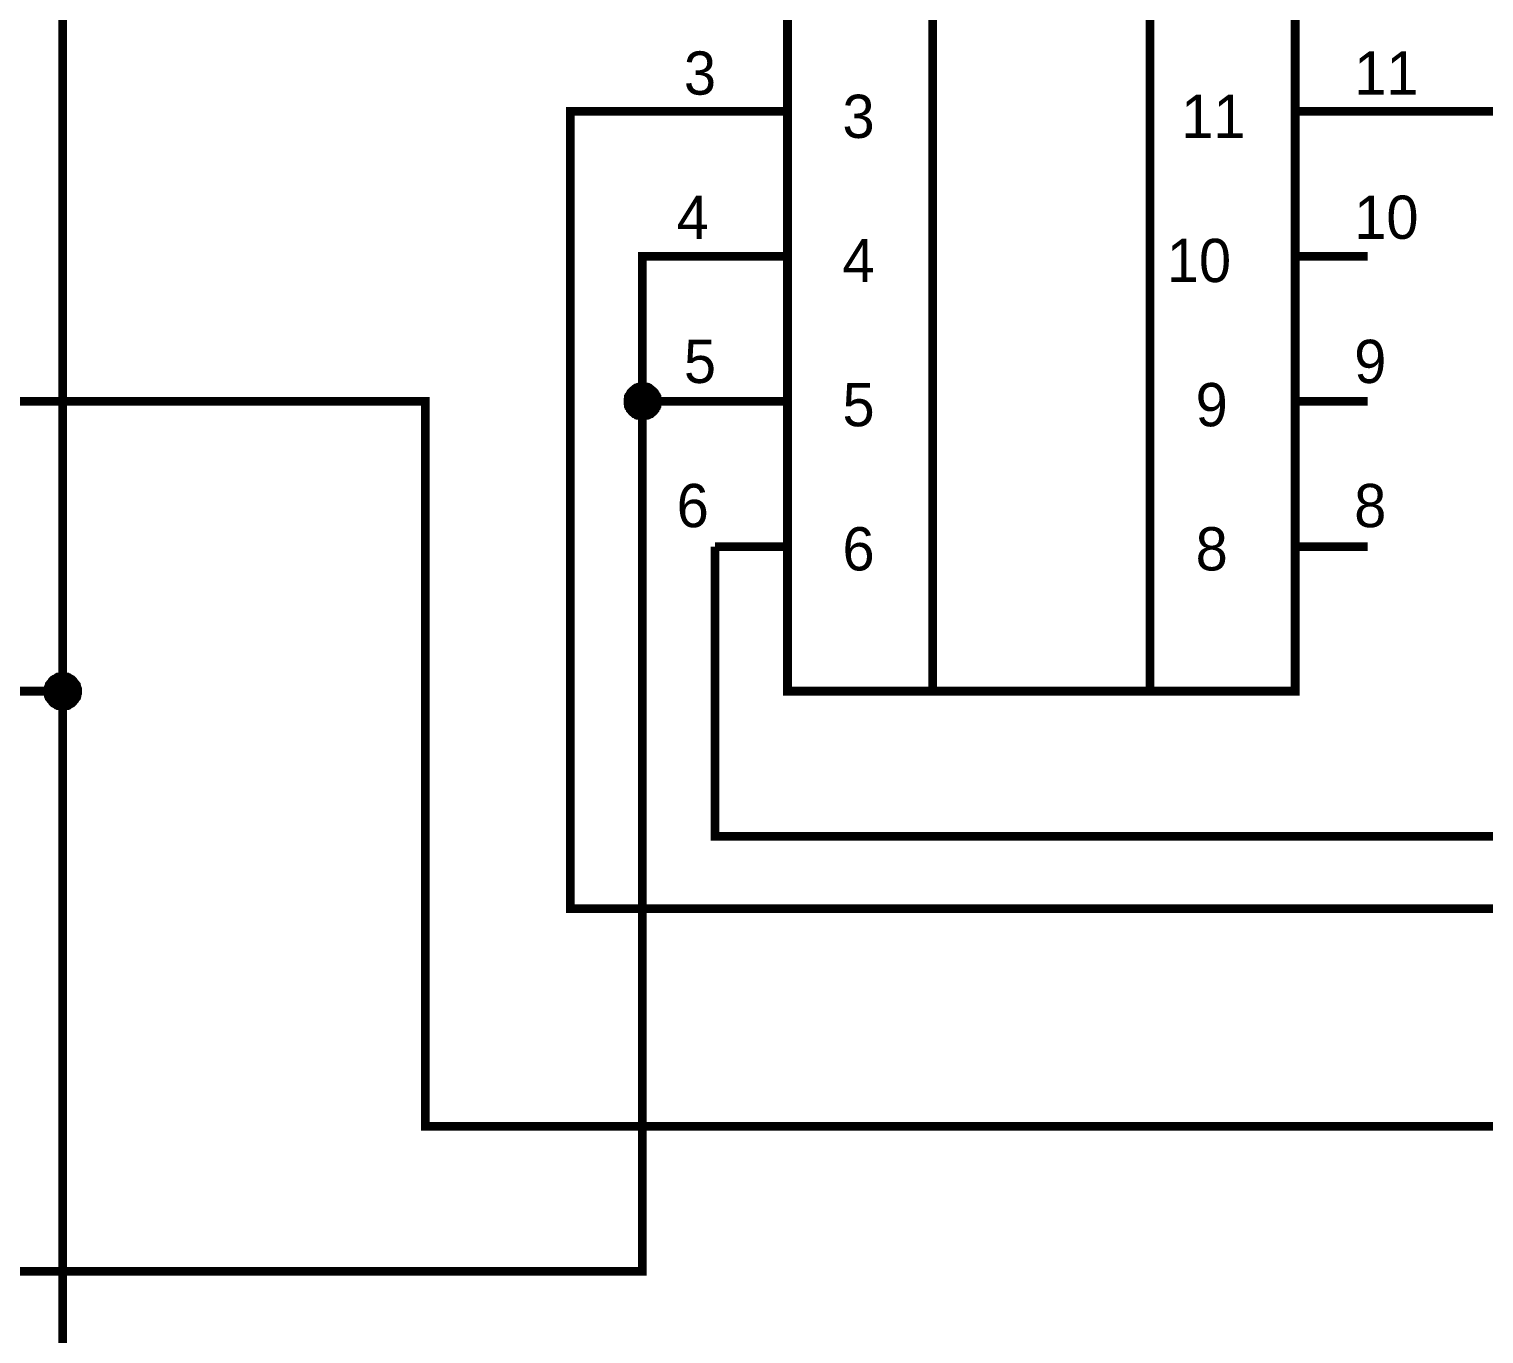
# Model space of a CAD drawing. Header units: millimetres. Extents: x 0 to 841, y 0 to 594.
# Drawn here: x 346.4 to 396.5, y 327.8 to 372.8 of the extents above; entities that cross this region are included whole.
import ezdxf

# ---------------------------------------------------------------- set-up
doc = ezdxf.new("R2010")
doc.units = ezdxf.units.MM
doc.layers.add('Sheet', color=255, linetype='Continuous')

msp = doc.modelspace()

# ---------------------------------------------------------------- linework, layer by layer
at = {"layer": 'Sheet', "const_width": 0.3}
for points in [[(330.033, 350), (347.534, 350), (347.534, 389.999), (395.018, 389.999), (395.018, 379.995), (395.018, 374.994), (392.518, 374.994)], [(377.518, 384.997), (377.518, 350)], [(385.018, 384.997), (385.018, 350)], [(370.018, 369.992), (365.034, 369.992), (365.034, 342.498), (407.519, 342.498), (407.519, 279.991), (437.503, 279.991)], [(372.518, 369.992), (370.018, 369.992)], [(390.018, 369.992), (392.518, 369.992)], [(392.518, 369.992), (412.503, 369.992), (412.503, 305), (392.518, 305)], [(307.549, 344.998), (302.549, 344.998), (302.549, 329.993), (367.518, 329.993), (367.518, 359.988), (367.518, 364.99), (370.018, 364.99)], [(372.518, 364.99), (370.018, 364.99)], [(390.018, 364.99), (392.518, 364.99)], [(367.021, 359.988), (367.021, 360.019), (367.021, 360.035), (367.021, 360.066), (367.037, 360.097), (367.037, 360.113), (367.037, 360.144), (367.052, 360.159), (367.052, 360.19), (367.068, 360.206), (367.083, 360.237), (367.099, 360.252), (367.099, 360.268), (367.115, 360.299), (367.13, 360.314), (367.146, 360.33), (367.161, 360.346), (367.177, 360.361), (367.208, 360.377), (367.223, 360.392), (367.239, 360.408), (367.254, 360.423), (367.285, 360.439), (367.301, 360.454), (367.316, 360.454), (367.347, 360.47), (367.363, 360.47), (367.394, 360.485), (367.41, 360.485), (367.441, 360.501), (367.472, 360.501), (367.487, 360.501), (367.518, 360.501)], [(367.021, 359.988), (367.021, 360.019), (367.021, 360.035), (367.021, 360.066), (367.037, 360.097), (367.037, 360.113), (367.037, 360.144), (367.052, 360.159), (367.052, 360.19), (367.068, 360.206), (367.083, 360.237), (367.099, 360.252), (367.099, 360.268), (367.115, 360.299), (367.13, 360.314), (367.146, 360.33), (367.161, 360.346), (367.177, 360.361), (367.208, 360.377), (367.223, 360.392), (367.239, 360.408), (367.254, 360.423), (367.285, 360.439), (367.301, 360.454), (367.316, 360.454), (367.347, 360.47), (367.363, 360.47), (367.394, 360.485), (367.41, 360.485), (367.441, 360.501), (367.472, 360.501), (367.487, 360.501), (367.518, 360.501)], [(367.021, 359.988), (367.021, 360.019), (367.021, 360.035), (367.021, 360.066), (367.037, 360.097), (367.037, 360.113), (367.037, 360.144), (367.052, 360.159), (367.052, 360.19), (367.068, 360.206), (367.083, 360.237), (367.099, 360.252), (367.099, 360.268), (367.115, 360.299), (367.13, 360.314), (367.146, 360.33), (367.161, 360.346), (367.177, 360.361), (367.208, 360.377), (367.223, 360.392), (367.239, 360.408), (367.254, 360.423), (367.285, 360.439), (367.301, 360.454), (367.316, 360.454), (367.347, 360.47), (367.363, 360.47), (367.394, 360.485), (367.41, 360.485), (367.441, 360.501), (367.472, 360.501), (367.487, 360.501), (367.518, 360.501)], [(367.021, 359.988), (367.021, 360.019), (367.021, 360.035), (367.021, 360.066), (367.037, 360.097), (367.037, 360.113), (367.037, 360.144), (367.052, 360.159), (367.052, 360.19), (367.068, 360.206), (367.083, 360.237), (367.099, 360.252), (367.099, 360.268), (367.115, 360.299), (367.13, 360.314), (367.146, 360.33), (367.161, 360.346), (367.177, 360.361), (367.208, 360.377), (367.223, 360.392), (367.239, 360.408), (367.254, 360.423), (367.285, 360.439), (367.301, 360.454), (367.316, 360.454), (367.347, 360.47), (367.363, 360.47), (367.394, 360.485), (367.41, 360.485), (367.441, 360.501), (367.472, 360.501), (367.487, 360.501), (367.518, 360.501)], [(367.021, 359.988), (367.021, 360.019), (367.021, 360.035), (367.021, 360.066), (367.037, 360.097), (367.037, 360.113), (367.037, 360.144), (367.052, 360.159), (367.052, 360.19), (367.068, 360.206), (367.083, 360.237), (367.099, 360.252), (367.099, 360.268), (367.115, 360.299), (367.13, 360.314), (367.146, 360.33), (367.161, 360.346), (367.177, 360.361), (367.208, 360.377), (367.223, 360.392), (367.239, 360.408), (367.254, 360.423), (367.285, 360.439), (367.301, 360.454), (367.316, 360.454), (367.347, 360.47), (367.363, 360.47), (367.394, 360.485), (367.41, 360.485), (367.441, 360.501), (367.472, 360.501), (367.487, 360.501), (367.518, 360.501)], [(367.021, 359.988), (367.021, 360.019), (367.021, 360.035), (367.021, 360.066), (367.037, 360.097), (367.037, 360.113), (367.037, 360.144), (367.052, 360.159), (367.052, 360.19), (367.068, 360.206), (367.083, 360.237), (367.099, 360.252), (367.099, 360.268), (367.115, 360.299), (367.13, 360.314), (367.146, 360.33), (367.161, 360.346), (367.177, 360.361), (367.208, 360.377), (367.223, 360.392), (367.239, 360.408), (367.254, 360.423), (367.285, 360.439), (367.301, 360.454), (367.316, 360.454), (367.347, 360.47), (367.363, 360.47), (367.394, 360.485), (367.41, 360.485), (367.441, 360.501), (367.472, 360.501), (367.487, 360.501), (367.518, 360.501)], [(367.021, 359.988), (367.021, 360.019), (367.021, 360.035), (367.021, 360.066), (367.037, 360.097), (367.037, 360.113), (367.037, 360.144), (367.052, 360.159), (367.052, 360.19), (367.068, 360.206), (367.083, 360.237), (367.099, 360.252), (367.099, 360.268), (367.115, 360.299), (367.13, 360.314), (367.146, 360.33), (367.161, 360.346), (367.177, 360.361), (367.208, 360.377), (367.223, 360.392), (367.239, 360.408), (367.254, 360.423), (367.285, 360.439), (367.301, 360.454), (367.316, 360.454), (367.347, 360.47), (367.363, 360.47), (367.394, 360.485), (367.41, 360.485), (367.441, 360.501), (367.472, 360.501), (367.487, 360.501), (367.518, 360.501)], [(367.021, 359.988), (367.021, 360.019), (367.021, 360.035), (367.021, 360.066), (367.037, 360.097), (367.037, 360.113), (367.037, 360.144), (367.052, 360.159), (367.052, 360.19), (367.068, 360.206), (367.083, 360.237), (367.099, 360.252), (367.099, 360.268), (367.115, 360.299), (367.13, 360.314), (367.146, 360.33), (367.161, 360.346), (367.177, 360.361), (367.208, 360.377), (367.223, 360.392), (367.239, 360.408), (367.254, 360.423), (367.285, 360.439), (367.301, 360.454), (367.316, 360.454), (367.347, 360.47), (367.363, 360.47), (367.394, 360.485), (367.41, 360.485), (367.441, 360.501), (367.472, 360.501), (367.487, 360.501), (367.518, 360.501)], [(367.518, 360.501), (367.518, 360.501)], [(367.518, 360.501), (367.549, 360.501), (367.58, 360.501), (367.596, 360.501), (367.627, 360.485), (367.658, 360.485), (367.674, 360.47), (367.705, 360.47), (367.72, 360.454), (367.751, 360.454), (367.767, 360.439), (367.782, 360.423), (367.813, 360.408), (367.829, 360.392), (367.844, 360.377), (367.86, 360.361), (367.891, 360.346), (367.906, 360.33), (367.922, 360.314), (367.937, 360.299), (367.953, 360.268), (367.953, 360.252), (367.969, 360.237), (367.984, 360.206), (368, 360.19), (368, 360.159), (368.015, 360.144), (368.015, 360.113), (368.015, 360.097), (368.031, 360.066), (368.031, 360.035), (368.031, 360.019), (368.031, 359.988)], [(367.518, 360.501), (367.518, 360.501)], [(367.518, 360.501), (367.549, 360.501), (367.58, 360.501), (367.596, 360.501), (367.627, 360.485), (367.658, 360.485), (367.674, 360.47), (367.705, 360.47), (367.72, 360.454), (367.751, 360.454), (367.767, 360.439), (367.782, 360.423), (367.813, 360.408), (367.829, 360.392), (367.844, 360.377), (367.86, 360.361), (367.891, 360.346), (367.906, 360.33), (367.922, 360.314), (367.937, 360.299), (367.953, 360.268), (367.953, 360.252), (367.969, 360.237), (367.984, 360.206), (368, 360.19), (368, 360.159), (368.015, 360.144), (368.015, 360.113), (368.015, 360.097), (368.031, 360.066), (368.031, 360.035), (368.031, 360.019), (368.031, 359.988)], [(367.518, 360.501), (367.518, 360.501)], [(367.518, 360.501), (367.549, 360.501), (367.58, 360.501), (367.596, 360.501), (367.627, 360.485), (367.658, 360.485), (367.674, 360.47), (367.705, 360.47), (367.72, 360.454), (367.751, 360.454), (367.767, 360.439), (367.782, 360.423), (367.813, 360.408), (367.829, 360.392), (367.844, 360.377), (367.86, 360.361), (367.891, 360.346), (367.906, 360.33), (367.922, 360.314), (367.937, 360.299), (367.953, 360.268), (367.953, 360.252), (367.969, 360.237), (367.984, 360.206), (368, 360.19), (368, 360.159), (368.015, 360.144), (368.015, 360.113), (368.015, 360.097), (368.031, 360.066), (368.031, 360.035), (368.031, 360.019), (368.031, 359.988)], [(367.518, 360.501), (367.518, 360.501)], [(367.518, 360.501), (367.549, 360.501), (367.58, 360.501), (367.596, 360.501), (367.627, 360.485), (367.658, 360.485), (367.674, 360.47), (367.705, 360.47), (367.72, 360.454), (367.751, 360.454), (367.767, 360.439), (367.782, 360.423), (367.813, 360.408), (367.829, 360.392), (367.844, 360.377), (367.86, 360.361), (367.891, 360.346), (367.906, 360.33), (367.922, 360.314), (367.937, 360.299), (367.953, 360.268), (367.953, 360.252), (367.969, 360.237), (367.984, 360.206), (368, 360.19), (368, 360.159), (368.015, 360.144), (368.015, 360.113), (368.015, 360.097), (368.031, 360.066), (368.031, 360.035), (368.031, 360.019), (368.031, 359.988)], [(367.518, 360.501), (367.518, 360.501)], [(367.518, 360.501), (367.549, 360.501), (367.58, 360.501), (367.596, 360.501), (367.627, 360.485), (367.658, 360.485), (367.674, 360.47), (367.705, 360.47), (367.72, 360.454), (367.751, 360.454), (367.767, 360.439), (367.782, 360.423), (367.813, 360.408), (367.829, 360.392), (367.844, 360.377), (367.86, 360.361), (367.891, 360.346), (367.906, 360.33), (367.922, 360.314), (367.937, 360.299), (367.953, 360.268), (367.953, 360.252), (367.969, 360.237), (367.984, 360.206), (368, 360.19), (368, 360.159), (368.015, 360.144), (368.015, 360.113), (368.015, 360.097), (368.031, 360.066), (368.031, 360.035), (368.031, 360.019), (368.031, 359.988)], [(367.518, 360.501), (367.518, 360.501)], [(367.518, 360.501), (367.549, 360.501), (367.58, 360.501), (367.596, 360.501), (367.627, 360.485), (367.658, 360.485), (367.674, 360.47), (367.705, 360.47), (367.72, 360.454), (367.751, 360.454), (367.767, 360.439), (367.782, 360.423), (367.813, 360.408), (367.829, 360.392), (367.844, 360.377), (367.86, 360.361), (367.891, 360.346), (367.906, 360.33), (367.922, 360.314), (367.937, 360.299), (367.953, 360.268), (367.953, 360.252), (367.969, 360.237), (367.984, 360.206), (368, 360.19), (368, 360.159), (368.015, 360.144), (368.015, 360.113), (368.015, 360.097), (368.031, 360.066), (368.031, 360.035), (368.031, 360.019), (368.031, 359.988)], [(367.518, 360.501), (367.518, 360.501)], [(367.518, 360.501), (367.549, 360.501), (367.58, 360.501), (367.596, 360.501), (367.627, 360.485), (367.658, 360.485), (367.674, 360.47), (367.705, 360.47), (367.72, 360.454), (367.751, 360.454), (367.767, 360.439), (367.782, 360.423), (367.813, 360.408), (367.829, 360.392), (367.844, 360.377), (367.86, 360.361), (367.891, 360.346), (367.906, 360.33), (367.922, 360.314), (367.937, 360.299), (367.953, 360.268), (367.953, 360.252), (367.969, 360.237), (367.984, 360.206), (368, 360.19), (368, 360.159), (368.015, 360.144), (368.015, 360.113), (368.015, 360.097), (368.031, 360.066), (368.031, 360.035), (368.031, 360.019), (368.031, 359.988)], [(367.518, 360.501), (367.518, 360.501)], [(367.518, 360.501), (367.549, 360.501), (367.58, 360.501), (367.596, 360.501), (367.627, 360.485), (367.658, 360.485), (367.674, 360.47), (367.705, 360.47), (367.72, 360.454), (367.751, 360.454), (367.767, 360.439), (367.782, 360.423), (367.813, 360.408), (367.829, 360.392), (367.844, 360.377), (367.86, 360.361), (367.891, 360.346), (367.906, 360.33), (367.922, 360.314), (367.937, 360.299), (367.953, 360.268), (367.953, 360.252), (367.969, 360.237), (367.984, 360.206), (368, 360.19), (368, 360.159), (368.015, 360.144), (368.015, 360.113), (368.015, 360.097), (368.031, 360.066), (368.031, 360.035), (368.031, 360.019), (368.031, 359.988)], [(330.033, 359.988), (360.034, 359.988), (360.034, 334.995), (410.019, 334.995), (415.003, 334.995), (415.003, 299.998), (462.488, 299.998)], [(367.518, 359.491), (367.487, 359.491), (367.472, 359.491), (367.441, 359.491), (367.41, 359.507), (367.394, 359.507), (367.363, 359.507), (367.347, 359.522), (367.316, 359.522), (367.301, 359.538), (367.285, 359.553), (367.254, 359.569), (367.239, 359.569), (367.223, 359.584), (367.208, 359.6), (367.177, 359.615), (367.161, 359.631), (367.146, 359.646), (367.13, 359.678), (367.115, 359.693), (367.099, 359.709), (367.099, 359.724), (367.083, 359.755), (367.068, 359.771), (367.052, 359.786), (367.052, 359.817), (367.037, 359.833), (367.037, 359.864), (367.037, 359.879), (367.021, 359.911), (367.021, 359.942), (367.021, 359.957), (367.021, 359.988)], [(367.021, 359.988), (367.021, 359.988)], [(367.518, 359.491), (367.487, 359.491), (367.472, 359.491), (367.441, 359.491), (367.41, 359.507), (367.394, 359.507), (367.363, 359.507), (367.347, 359.522), (367.316, 359.522), (367.301, 359.538), (367.285, 359.553), (367.254, 359.569), (367.239, 359.569), (367.223, 359.584), (367.208, 359.6), (367.177, 359.615), (367.161, 359.631), (367.146, 359.646), (367.13, 359.678), (367.115, 359.693), (367.099, 359.709), (367.099, 359.724), (367.083, 359.755), (367.068, 359.771), (367.052, 359.786), (367.052, 359.817), (367.037, 359.833), (367.037, 359.864), (367.037, 359.879), (367.021, 359.911), (367.021, 359.942), (367.021, 359.957), (367.021, 359.988)], [(367.021, 359.988), (367.021, 359.988)], [(367.518, 359.491), (367.487, 359.491), (367.472, 359.491), (367.441, 359.491), (367.41, 359.507), (367.394, 359.507), (367.363, 359.507), (367.347, 359.522), (367.316, 359.522), (367.301, 359.538), (367.285, 359.553), (367.254, 359.569), (367.239, 359.569), (367.223, 359.584), (367.208, 359.6), (367.177, 359.615), (367.161, 359.631), (367.146, 359.646), (367.13, 359.678), (367.115, 359.693), (367.099, 359.709), (367.099, 359.724), (367.083, 359.755), (367.068, 359.771), (367.052, 359.786), (367.052, 359.817), (367.037, 359.833), (367.037, 359.864), (367.037, 359.879), (367.021, 359.911), (367.021, 359.942), (367.021, 359.957), (367.021, 359.988)], [(367.021, 359.988), (367.021, 359.988)], [(367.518, 359.491), (367.487, 359.491), (367.472, 359.491), (367.441, 359.491), (367.41, 359.507), (367.394, 359.507), (367.363, 359.507), (367.347, 359.522), (367.316, 359.522), (367.301, 359.538), (367.285, 359.553), (367.254, 359.569), (367.239, 359.569), (367.223, 359.584), (367.208, 359.6), (367.177, 359.615), (367.161, 359.631), (367.146, 359.646), (367.13, 359.678), (367.115, 359.693), (367.099, 359.709), (367.099, 359.724), (367.083, 359.755), (367.068, 359.771), (367.052, 359.786), (367.052, 359.817), (367.037, 359.833), (367.037, 359.864), (367.037, 359.879), (367.021, 359.911), (367.021, 359.942), (367.021, 359.957), (367.021, 359.988)], [(367.021, 359.988), (367.021, 359.988)], [(367.518, 359.491), (367.487, 359.491), (367.472, 359.491), (367.441, 359.491), (367.41, 359.507), (367.394, 359.507), (367.363, 359.507), (367.347, 359.522), (367.316, 359.522), (367.301, 359.538), (367.285, 359.553), (367.254, 359.569), (367.239, 359.569), (367.223, 359.584), (367.208, 359.6), (367.177, 359.615), (367.161, 359.631), (367.146, 359.646), (367.13, 359.678), (367.115, 359.693), (367.099, 359.709), (367.099, 359.724), (367.083, 359.755), (367.068, 359.771), (367.052, 359.786), (367.052, 359.817), (367.037, 359.833), (367.037, 359.864), (367.037, 359.879), (367.021, 359.911), (367.021, 359.942), (367.021, 359.957), (367.021, 359.988)], [(367.021, 359.988), (367.021, 359.988)], [(367.518, 359.491), (367.487, 359.491), (367.472, 359.491), (367.441, 359.491), (367.41, 359.507), (367.394, 359.507), (367.363, 359.507), (367.347, 359.522), (367.316, 359.522), (367.301, 359.538), (367.285, 359.553), (367.254, 359.569), (367.239, 359.569), (367.223, 359.584), (367.208, 359.6), (367.177, 359.615), (367.161, 359.631), (367.146, 359.646), (367.13, 359.678), (367.115, 359.693), (367.099, 359.709), (367.099, 359.724), (367.083, 359.755), (367.068, 359.771), (367.052, 359.786), (367.052, 359.817), (367.037, 359.833), (367.037, 359.864), (367.037, 359.879), (367.021, 359.911), (367.021, 359.942), (367.021, 359.957), (367.021, 359.988)], [(367.021, 359.988), (367.021, 359.988)], [(367.518, 359.491), (367.487, 359.491), (367.472, 359.491), (367.441, 359.491), (367.41, 359.507), (367.394, 359.507), (367.363, 359.507), (367.347, 359.522), (367.316, 359.522), (367.301, 359.538), (367.285, 359.553), (367.254, 359.569), (367.239, 359.569), (367.223, 359.584), (367.208, 359.6), (367.177, 359.615), (367.161, 359.631), (367.146, 359.646), (367.13, 359.678), (367.115, 359.693), (367.099, 359.709), (367.099, 359.724), (367.083, 359.755), (367.068, 359.771), (367.052, 359.786), (367.052, 359.817), (367.037, 359.833), (367.037, 359.864), (367.037, 359.879), (367.021, 359.911), (367.021, 359.942), (367.021, 359.957), (367.021, 359.988)], [(367.021, 359.988), (367.021, 359.988)], [(367.518, 359.491), (367.487, 359.491), (367.472, 359.491), (367.441, 359.491), (367.41, 359.507), (367.394, 359.507), (367.363, 359.507), (367.347, 359.522), (367.316, 359.522), (367.301, 359.538), (367.285, 359.553), (367.254, 359.569), (367.239, 359.569), (367.223, 359.584), (367.208, 359.6), (367.177, 359.615), (367.161, 359.631), (367.146, 359.646), (367.13, 359.678), (367.115, 359.693), (367.099, 359.709), (367.099, 359.724), (367.083, 359.755), (367.068, 359.771), (367.052, 359.786), (367.052, 359.817), (367.037, 359.833), (367.037, 359.864), (367.037, 359.879), (367.021, 359.911), (367.021, 359.942), (367.021, 359.957), (367.021, 359.988)], [(367.021, 359.988), (367.021, 359.988)], [(368.031, 359.988), (368.031, 359.957), (368.031, 359.942), (368.031, 359.911), (368.015, 359.879), (368.015, 359.864), (368.015, 359.833), (368, 359.817), (368, 359.786), (367.984, 359.771), (367.969, 359.755), (367.953, 359.724), (367.953, 359.709), (367.937, 359.693), (367.922, 359.678), (367.906, 359.646), (367.891, 359.631), (367.86, 359.615), (367.844, 359.6), (367.829, 359.584), (367.813, 359.569), (367.782, 359.569), (367.767, 359.553), (367.751, 359.538), (367.72, 359.522), (367.705, 359.522), (367.674, 359.507), (367.658, 359.507), (367.627, 359.507), (367.596, 359.491), (367.58, 359.491), (367.549, 359.491), (367.518, 359.491)], [(368.031, 359.988), (368.031, 359.957), (368.031, 359.942), (368.031, 359.911), (368.015, 359.879), (368.015, 359.864), (368.015, 359.833), (368, 359.817), (368, 359.786), (367.984, 359.771), (367.969, 359.755), (367.953, 359.724), (367.953, 359.709), (367.937, 359.693), (367.922, 359.678), (367.906, 359.646), (367.891, 359.631), (367.86, 359.615), (367.844, 359.6), (367.829, 359.584), (367.813, 359.569), (367.782, 359.569), (367.767, 359.553), (367.751, 359.538), (367.72, 359.522), (367.705, 359.522), (367.674, 359.507), (367.658, 359.507), (367.627, 359.507), (367.596, 359.491), (367.58, 359.491), (367.549, 359.491), (367.518, 359.491)], [(367.518, 359.988), (370.018, 359.988)], [(368.031, 359.988), (368.031, 359.957), (368.031, 359.942), (368.031, 359.911), (368.015, 359.879), (368.015, 359.864), (368.015, 359.833), (368, 359.817), (368, 359.786), (367.984, 359.771), (367.969, 359.755), (367.953, 359.724), (367.953, 359.709), (367.937, 359.693), (367.922, 359.678), (367.906, 359.646), (367.891, 359.631), (367.86, 359.615), (367.844, 359.6), (367.829, 359.584), (367.813, 359.569), (367.782, 359.569), (367.767, 359.553), (367.751, 359.538), (367.72, 359.522), (367.705, 359.522), (367.674, 359.507), (367.658, 359.507), (367.627, 359.507), (367.596, 359.491), (367.58, 359.491), (367.549, 359.491), (367.518, 359.491)], [(368.031, 359.988), (368.031, 359.957), (368.031, 359.942), (368.031, 359.911), (368.015, 359.879), (368.015, 359.864), (368.015, 359.833), (368, 359.817), (368, 359.786), (367.984, 359.771), (367.969, 359.755), (367.953, 359.724), (367.953, 359.709), (367.937, 359.693), (367.922, 359.678), (367.906, 359.646), (367.891, 359.631), (367.86, 359.615), (367.844, 359.6), (367.829, 359.584), (367.813, 359.569), (367.782, 359.569), (367.767, 359.553), (367.751, 359.538), (367.72, 359.522), (367.705, 359.522), (367.674, 359.507), (367.658, 359.507), (367.627, 359.507), (367.596, 359.491), (367.58, 359.491), (367.549, 359.491), (367.518, 359.491)], [(368.031, 359.988), (368.031, 359.957), (368.031, 359.942), (368.031, 359.911), (368.015, 359.879), (368.015, 359.864), (368.015, 359.833), (368, 359.817), (368, 359.786), (367.984, 359.771), (367.969, 359.755), (367.953, 359.724), (367.953, 359.709), (367.937, 359.693), (367.922, 359.678), (367.906, 359.646), (367.891, 359.631), (367.86, 359.615), (367.844, 359.6), (367.829, 359.584), (367.813, 359.569), (367.782, 359.569), (367.767, 359.553), (367.751, 359.538), (367.72, 359.522), (367.705, 359.522), (367.674, 359.507), (367.658, 359.507), (367.627, 359.507), (367.596, 359.491), (367.58, 359.491), (367.549, 359.491), (367.518, 359.491)], [(368.031, 359.988), (368.031, 359.957), (368.031, 359.942), (368.031, 359.911), (368.015, 359.879), (368.015, 359.864), (368.015, 359.833), (368, 359.817), (368, 359.786), (367.984, 359.771), (367.969, 359.755), (367.953, 359.724), (367.953, 359.709), (367.937, 359.693), (367.922, 359.678), (367.906, 359.646), (367.891, 359.631), (367.86, 359.615), (367.844, 359.6), (367.829, 359.584), (367.813, 359.569), (367.782, 359.569), (367.767, 359.553), (367.751, 359.538), (367.72, 359.522), (367.705, 359.522), (367.674, 359.507), (367.658, 359.507), (367.627, 359.507), (367.596, 359.491), (367.58, 359.491), (367.549, 359.491), (367.518, 359.491)], [(368.031, 359.988), (368.031, 359.957), (368.031, 359.942), (368.031, 359.911), (368.015, 359.879), (368.015, 359.864), (368.015, 359.833), (368, 359.817), (368, 359.786), (367.984, 359.771), (367.969, 359.755), (367.953, 359.724), (367.953, 359.709), (367.937, 359.693), (367.922, 359.678), (367.906, 359.646), (367.891, 359.631), (367.86, 359.615), (367.844, 359.6), (367.829, 359.584), (367.813, 359.569), (367.782, 359.569), (367.767, 359.553), (367.751, 359.538), (367.72, 359.522), (367.705, 359.522), (367.674, 359.507), (367.658, 359.507), (367.627, 359.507), (367.596, 359.491), (367.58, 359.491), (367.549, 359.491), (367.518, 359.491)], [(368.031, 359.988), (368.031, 359.957), (368.031, 359.942), (368.031, 359.911), (368.015, 359.879), (368.015, 359.864), (368.015, 359.833), (368, 359.817), (368, 359.786), (367.984, 359.771), (367.969, 359.755), (367.953, 359.724), (367.953, 359.709), (367.937, 359.693), (367.922, 359.678), (367.906, 359.646), (367.891, 359.631), (367.86, 359.615), (367.844, 359.6), (367.829, 359.584), (367.813, 359.569), (367.782, 359.569), (367.767, 359.553), (367.751, 359.538), (367.72, 359.522), (367.705, 359.522), (367.674, 359.507), (367.658, 359.507), (367.627, 359.507), (367.596, 359.491), (367.58, 359.491), (367.549, 359.491), (367.518, 359.491)], [(368.031, 359.988), (368.031, 359.988), (368.031, 359.988), (368.031, 359.988), (368.031, 359.988), (368.031, 359.988), (368.031, 359.988), (368.031, 359.988), (368.031, 359.988), (368.031, 359.988), (368.031, 359.988), (368.031, 359.988), (368.031, 359.988), (368.031, 359.988), (368.031, 359.988), (368.031, 359.988), (368.031, 359.988), (368.031, 359.988), (368.031, 359.988), (368.031, 359.988), (368.031, 359.988), (368.031, 359.988), (368.031, 359.988), (368.031, 359.988), (368.031, 359.988), (368.031, 359.988), (368.031, 359.988), (368.031, 359.988), (368.031, 359.988), (368.031, 359.988), (368.031, 359.988), (368.031, 359.988), (368.031, 359.988)], [(368.031, 359.988), (368.031, 359.988)], [(368.031, 359.988), (368.031, 359.988), (368.031, 359.988), (368.031, 359.988), (368.031, 359.988), (368.031, 359.988), (368.031, 359.988), (368.031, 359.988), (368.031, 359.988), (368.031, 359.988), (368.031, 359.988), (368.031, 359.988), (368.031, 359.988), (368.031, 359.988), (368.031, 359.988), (368.031, 359.988), (368.031, 359.988), (368.031, 359.988), (368.031, 359.988), (368.031, 359.988), (368.031, 359.988), (368.031, 359.988), (368.031, 359.988), (368.031, 359.988), (368.031, 359.988), (368.031, 359.988), (368.031, 359.988), (368.031, 359.988), (368.031, 359.988), (368.031, 359.988), (368.031, 359.988), (368.031, 359.988), (368.031, 359.988)], [(368.031, 359.988), (368.031, 359.988)], [(368.031, 359.988), (368.031, 359.988), (368.031, 359.988), (368.031, 359.988), (368.031, 359.988), (368.031, 359.988), (368.031, 359.988), (368.031, 359.988), (368.031, 359.988), (368.031, 359.988), (368.031, 359.988), (368.031, 359.988), (368.031, 359.988), (368.031, 359.988), (368.031, 359.988), (368.031, 359.988), (368.031, 359.988), (368.031, 359.988), (368.031, 359.988), (368.031, 359.988), (368.031, 359.988), (368.031, 359.988), (368.031, 359.988), (368.031, 359.988), (368.031, 359.988), (368.031, 359.988), (368.031, 359.988), (368.031, 359.988), (368.031, 359.988), (368.031, 359.988), (368.031, 359.988), (368.031, 359.988), (368.031, 359.988)], [(368.031, 359.988), (368.031, 359.988)], [(368.031, 359.988), (368.031, 359.988), (368.031, 359.988), (368.031, 359.988), (368.031, 359.988), (368.031, 359.988), (368.031, 359.988), (368.031, 359.988), (368.031, 359.988), (368.031, 359.988), (368.031, 359.988), (368.031, 359.988), (368.031, 359.988), (368.031, 359.988), (368.031, 359.988), (368.031, 359.988), (368.031, 359.988), (368.031, 359.988), (368.031, 359.988), (368.031, 359.988), (368.031, 359.988), (368.031, 359.988), (368.031, 359.988), (368.031, 359.988), (368.031, 359.988), (368.031, 359.988), (368.031, 359.988), (368.031, 359.988), (368.031, 359.988), (368.031, 359.988), (368.031, 359.988), (368.031, 359.988), (368.031, 359.988)], [(368.031, 359.988), (368.031, 359.988)], [(368.031, 359.988), (368.031, 359.988), (368.031, 359.988), (368.031, 359.988), (368.031, 359.988), (368.031, 359.988), (368.031, 359.988), (368.031, 359.988), (368.031, 359.988), (368.031, 359.988), (368.031, 359.988), (368.031, 359.988), (368.031, 359.988), (368.031, 359.988), (368.031, 359.988), (368.031, 359.988), (368.031, 359.988), (368.031, 359.988), (368.031, 359.988), (368.031, 359.988), (368.031, 359.988), (368.031, 359.988), (368.031, 359.988), (368.031, 359.988), (368.031, 359.988), (368.031, 359.988), (368.031, 359.988), (368.031, 359.988), (368.031, 359.988), (368.031, 359.988), (368.031, 359.988), (368.031, 359.988), (368.031, 359.988)], [(368.031, 359.988), (368.031, 359.988)], [(368.031, 359.988), (368.031, 359.988), (368.031, 359.988), (368.031, 359.988), (368.031, 359.988), (368.031, 359.988), (368.031, 359.988), (368.031, 359.988), (368.031, 359.988), (368.031, 359.988), (368.031, 359.988), (368.031, 359.988), (368.031, 359.988), (368.031, 359.988), (368.031, 359.988), (368.031, 359.988), (368.031, 359.988), (368.031, 359.988), (368.031, 359.988), (368.031, 359.988), (368.031, 359.988), (368.031, 359.988), (368.031, 359.988), (368.031, 359.988), (368.031, 359.988), (368.031, 359.988), (368.031, 359.988), (368.031, 359.988), (368.031, 359.988), (368.031, 359.988), (368.031, 359.988), (368.031, 359.988), (368.031, 359.988)], [(368.031, 359.988), (368.031, 359.988)], [(368.031, 359.988), (368.031, 359.988), (368.031, 359.988), (368.031, 359.988), (368.031, 359.988), (368.031, 359.988), (368.031, 359.988), (368.031, 359.988), (368.031, 359.988), (368.031, 359.988), (368.031, 359.988), (368.031, 359.988), (368.031, 359.988), (368.031, 359.988), (368.031, 359.988), (368.031, 359.988), (368.031, 359.988), (368.031, 359.988), (368.031, 359.988), (368.031, 359.988), (368.031, 359.988), (368.031, 359.988), (368.031, 359.988), (368.031, 359.988), (368.031, 359.988), (368.031, 359.988), (368.031, 359.988), (368.031, 359.988), (368.031, 359.988), (368.031, 359.988), (368.031, 359.988), (368.031, 359.988), (368.031, 359.988)], [(368.031, 359.988), (368.031, 359.988)], [(368.031, 359.988), (368.031, 359.988), (368.031, 359.988), (368.031, 359.988), (368.031, 359.988), (368.031, 359.988), (368.031, 359.988), (368.031, 359.988), (368.031, 359.988), (368.031, 359.988), (368.031, 359.988), (368.031, 359.988), (368.031, 359.988), (368.031, 359.988), (368.031, 359.988), (368.031, 359.988), (368.031, 359.988), (368.031, 359.988), (368.031, 359.988), (368.031, 359.988), (368.031, 359.988), (368.031, 359.988), (368.031, 359.988), (368.031, 359.988), (368.031, 359.988), (368.031, 359.988), (368.031, 359.988), (368.031, 359.988), (368.031, 359.988), (368.031, 359.988), (368.031, 359.988), (368.031, 359.988), (368.031, 359.988)], [(368.031, 359.988), (368.031, 359.988)], [(372.518, 359.988), (370.018, 359.988)], [(390.018, 359.988), (392.518, 359.988)], [(372.518, 354.986), (370.018, 354.986)], [(370.018, 354.986), (370.018, 344.998), (410.019, 344.998), (410.019, 334.995), (410.019, 294.996), (437.705, 294.996)], [(390.018, 354.986), (392.518, 354.986)], [(347.021, 350), (347.021, 350.031), (347.021, 350.047), (347.021, 350.078), (347.037, 350.109), (347.037, 350.124), (347.052, 350.156), (347.052, 350.171), (347.068, 350.202), (347.068, 350.218), (347.083, 350.233), (347.099, 350.264), (347.114, 350.28), (347.13, 350.295), (347.145, 350.311), (347.161, 350.342), (347.176, 350.357), (347.192, 350.373), (347.208, 350.389), (347.223, 350.404), (347.254, 350.42), (347.27, 350.42), (347.285, 350.435), (347.316, 350.451), (347.332, 350.466), (347.363, 350.466), (347.378, 350.482), (347.409, 350.482), (347.425, 350.482), (347.456, 350.497), (347.487, 350.497), (347.503, 350.497), (347.534, 350.497)], [(347.021, 350), (347.021, 350.031), (347.021, 350.047), (347.021, 350.078), (347.037, 350.109), (347.037, 350.124), (347.052, 350.156), (347.052, 350.171), (347.068, 350.202), (347.068, 350.218), (347.083, 350.233), (347.099, 350.264), (347.114, 350.28), (347.13, 350.295), (347.145, 350.311), (347.161, 350.342), (347.176, 350.357), (347.192, 350.373), (347.208, 350.389), (347.223, 350.404), (347.254, 350.42), (347.27, 350.42), (347.285, 350.435), (347.316, 350.451), (347.332, 350.466), (347.363, 350.466), (347.378, 350.482), (347.409, 350.482), (347.425, 350.482), (347.456, 350.497), (347.487, 350.497), (347.503, 350.497), (347.534, 350.497)], [(347.021, 350), (347.021, 350.031), (347.021, 350.047), (347.021, 350.078), (347.037, 350.109), (347.037, 350.124), (347.052, 350.156), (347.052, 350.171), (347.068, 350.202), (347.068, 350.218), (347.083, 350.233), (347.099, 350.264), (347.114, 350.28), (347.13, 350.295), (347.145, 350.311), (347.161, 350.342), (347.176, 350.357), (347.192, 350.373), (347.208, 350.389), (347.223, 350.404), (347.254, 350.42), (347.27, 350.42), (347.285, 350.435), (347.316, 350.451), (347.332, 350.466), (347.363, 350.466), (347.378, 350.482), (347.409, 350.482), (347.425, 350.482), (347.456, 350.497), (347.487, 350.497), (347.503, 350.497), (347.534, 350.497)], [(347.021, 350), (347.021, 350.031), (347.021, 350.047), (347.021, 350.078), (347.037, 350.109), (347.037, 350.124), (347.052, 350.156), (347.052, 350.171), (347.068, 350.202), (347.068, 350.218), (347.083, 350.233), (347.099, 350.264), (347.114, 350.28), (347.13, 350.295), (347.145, 350.311), (347.161, 350.342), (347.176, 350.357), (347.192, 350.373), (347.208, 350.389), (347.223, 350.404), (347.254, 350.42), (347.27, 350.42), (347.285, 350.435), (347.316, 350.451), (347.332, 350.466), (347.363, 350.466), (347.378, 350.482), (347.409, 350.482), (347.425, 350.482), (347.456, 350.497), (347.487, 350.497), (347.503, 350.497), (347.534, 350.497)], [(347.021, 350), (347.021, 350.031), (347.021, 350.047), (347.021, 350.078), (347.037, 350.109), (347.037, 350.124), (347.052, 350.156), (347.052, 350.171), (347.068, 350.202), (347.068, 350.218), (347.083, 350.233), (347.099, 350.264), (347.114, 350.28), (347.13, 350.295), (347.145, 350.311), (347.161, 350.342), (347.176, 350.357), (347.192, 350.373), (347.208, 350.389), (347.223, 350.404), (347.254, 350.42), (347.27, 350.42), (347.285, 350.435), (347.316, 350.451), (347.332, 350.466), (347.363, 350.466), (347.378, 350.482), (347.409, 350.482), (347.425, 350.482), (347.456, 350.497), (347.487, 350.497), (347.503, 350.497), (347.534, 350.497)], [(347.021, 350), (347.021, 350.031), (347.021, 350.047), (347.021, 350.078), (347.037, 350.109), (347.037, 350.124), (347.052, 350.156), (347.052, 350.171), (347.068, 350.202), (347.068, 350.218), (347.083, 350.233), (347.099, 350.264), (347.114, 350.28), (347.13, 350.295), (347.145, 350.311), (347.161, 350.342), (347.176, 350.357), (347.192, 350.373), (347.208, 350.389), (347.223, 350.404), (347.254, 350.42), (347.27, 350.42), (347.285, 350.435), (347.316, 350.451), (347.332, 350.466), (347.363, 350.466), (347.378, 350.482), (347.409, 350.482), (347.425, 350.482), (347.456, 350.497), (347.487, 350.497), (347.503, 350.497), (347.534, 350.497)], [(347.021, 350), (347.021, 350.031), (347.021, 350.047), (347.021, 350.078), (347.037, 350.109), (347.037, 350.124), (347.052, 350.156), (347.052, 350.171), (347.068, 350.202), (347.068, 350.218), (347.083, 350.233), (347.099, 350.264), (347.114, 350.28), (347.13, 350.295), (347.145, 350.311), (347.161, 350.342), (347.176, 350.357), (347.192, 350.373), (347.208, 350.389), (347.223, 350.404), (347.254, 350.42), (347.27, 350.42), (347.285, 350.435), (347.316, 350.451), (347.332, 350.466), (347.363, 350.466), (347.378, 350.482), (347.409, 350.482), (347.425, 350.482), (347.456, 350.497), (347.487, 350.497), (347.503, 350.497), (347.534, 350.497)], [(347.021, 350), (347.021, 350.031), (347.021, 350.047), (347.021, 350.078), (347.037, 350.109), (347.037, 350.124), (347.052, 350.156), (347.052, 350.171), (347.068, 350.202), (347.068, 350.218), (347.083, 350.233), (347.099, 350.264), (347.114, 350.28), (347.13, 350.295), (347.145, 350.311), (347.161, 350.342), (347.176, 350.357), (347.192, 350.373), (347.208, 350.389), (347.223, 350.404), (347.254, 350.42), (347.27, 350.42), (347.285, 350.435), (347.316, 350.451), (347.332, 350.466), (347.363, 350.466), (347.378, 350.482), (347.409, 350.482), (347.425, 350.482), (347.456, 350.497), (347.487, 350.497), (347.503, 350.497), (347.534, 350.497)], [(347.534, 350.497), (347.534, 350.497)], [(347.534, 350.497), (347.565, 350.497), (347.58, 350.497), (347.611, 350.497), (347.642, 350.482), (347.658, 350.482), (347.689, 350.482), (347.704, 350.466), (347.735, 350.466), (347.751, 350.451), (347.782, 350.435), (347.798, 350.42), (347.813, 350.42), (347.844, 350.404), (347.86, 350.389), (347.875, 350.373), (347.891, 350.357), (347.906, 350.342), (347.922, 350.311), (347.937, 350.295), (347.953, 350.28), (347.968, 350.264), (347.984, 350.233), (347.999, 350.218), (347.999, 350.202), (348.015, 350.171), (348.015, 350.156), (348.031, 350.124), (348.031, 350.109), (348.046, 350.078), (348.046, 350.047), (348.046, 350.031), (348.046, 350)], [(347.534, 350.497), (347.534, 350.497)], [(347.534, 350.497), (347.565, 350.497), (347.58, 350.497), (347.611, 350.497), (347.642, 350.482), (347.658, 350.482), (347.689, 350.482), (347.704, 350.466), (347.735, 350.466), (347.751, 350.451), (347.782, 350.435), (347.798, 350.42), (347.813, 350.42), (347.844, 350.404), (347.86, 350.389), (347.875, 350.373), (347.891, 350.357), (347.906, 350.342), (347.922, 350.311), (347.937, 350.295), (347.953, 350.28), (347.968, 350.264), (347.984, 350.233), (347.999, 350.218), (347.999, 350.202), (348.015, 350.171), (348.015, 350.156), (348.031, 350.124), (348.031, 350.109), (348.046, 350.078), (348.046, 350.047), (348.046, 350.031), (348.046, 350)], [(347.534, 350.497), (347.534, 350.497)], [(347.534, 350.497), (347.565, 350.497), (347.58, 350.497), (347.611, 350.497), (347.642, 350.482), (347.658, 350.482), (347.689, 350.482), (347.704, 350.466), (347.735, 350.466), (347.751, 350.451), (347.782, 350.435), (347.798, 350.42), (347.813, 350.42), (347.844, 350.404), (347.86, 350.389), (347.875, 350.373), (347.891, 350.357), (347.906, 350.342), (347.922, 350.311), (347.937, 350.295), (347.953, 350.28), (347.968, 350.264), (347.984, 350.233), (347.999, 350.218), (347.999, 350.202), (348.015, 350.171), (348.015, 350.156), (348.031, 350.124), (348.031, 350.109), (348.046, 350.078), (348.046, 350.047), (348.046, 350.031), (348.046, 350)], [(347.534, 350.497), (347.534, 350.497)], [(347.534, 350.497), (347.565, 350.497), (347.58, 350.497), (347.611, 350.497), (347.642, 350.482), (347.658, 350.482), (347.689, 350.482), (347.704, 350.466), (347.735, 350.466), (347.751, 350.451), (347.782, 350.435), (347.798, 350.42), (347.813, 350.42), (347.844, 350.404), (347.86, 350.389), (347.875, 350.373), (347.891, 350.357), (347.906, 350.342), (347.922, 350.311), (347.937, 350.295), (347.953, 350.28), (347.968, 350.264), (347.984, 350.233), (347.999, 350.218), (347.999, 350.202), (348.015, 350.171), (348.015, 350.156), (348.031, 350.124), (348.031, 350.109), (348.046, 350.078), (348.046, 350.047), (348.046, 350.031), (348.046, 350)], [(347.534, 350.497), (347.534, 350.497)], [(347.534, 350.497), (347.565, 350.497), (347.58, 350.497), (347.611, 350.497), (347.642, 350.482), (347.658, 350.482), (347.689, 350.482), (347.704, 350.466), (347.735, 350.466), (347.751, 350.451), (347.782, 350.435), (347.798, 350.42), (347.813, 350.42), (347.844, 350.404), (347.86, 350.389), (347.875, 350.373), (347.891, 350.357), (347.906, 350.342), (347.922, 350.311), (347.937, 350.295), (347.953, 350.28), (347.968, 350.264), (347.984, 350.233), (347.999, 350.218), (347.999, 350.202), (348.015, 350.171), (348.015, 350.156), (348.031, 350.124), (348.031, 350.109), (348.046, 350.078), (348.046, 350.047), (348.046, 350.031), (348.046, 350)], [(347.534, 350.497), (347.534, 350.497)], [(347.534, 350.497), (347.565, 350.497), (347.58, 350.497), (347.611, 350.497), (347.642, 350.482), (347.658, 350.482), (347.689, 350.482), (347.704, 350.466), (347.735, 350.466), (347.751, 350.451), (347.782, 350.435), (347.798, 350.42), (347.813, 350.42), (347.844, 350.404), (347.86, 350.389), (347.875, 350.373), (347.891, 350.357), (347.906, 350.342), (347.922, 350.311), (347.937, 350.295), (347.953, 350.28), (347.968, 350.264), (347.984, 350.233), (347.999, 350.218), (347.999, 350.202), (348.015, 350.171), (348.015, 350.156), (348.031, 350.124), (348.031, 350.109), (348.046, 350.078), (348.046, 350.047), (348.046, 350.031), (348.046, 350)], [(347.534, 350.497), (347.534, 350.497)], [(347.534, 350.497), (347.565, 350.497), (347.58, 350.497), (347.611, 350.497), (347.642, 350.482), (347.658, 350.482), (347.689, 350.482), (347.704, 350.466), (347.735, 350.466), (347.751, 350.451), (347.782, 350.435), (347.798, 350.42), (347.813, 350.42), (347.844, 350.404), (347.86, 350.389), (347.875, 350.373), (347.891, 350.357), (347.906, 350.342), (347.922, 350.311), (347.937, 350.295), (347.953, 350.28), (347.968, 350.264), (347.984, 350.233), (347.999, 350.218), (347.999, 350.202), (348.015, 350.171), (348.015, 350.156), (348.031, 350.124), (348.031, 350.109), (348.046, 350.078), (348.046, 350.047), (348.046, 350.031), (348.046, 350)], [(347.534, 350.497), (347.534, 350.497)], [(347.534, 350.497), (347.565, 350.497), (347.58, 350.497), (347.611, 350.497), (347.642, 350.482), (347.658, 350.482), (347.689, 350.482), (347.704, 350.466), (347.735, 350.466), (347.751, 350.451), (347.782, 350.435), (347.798, 350.42), (347.813, 350.42), (347.844, 350.404), (347.86, 350.389), (347.875, 350.373), (347.891, 350.357), (347.906, 350.342), (347.922, 350.311), (347.937, 350.295), (347.953, 350.28), (347.968, 350.264), (347.984, 350.233), (347.999, 350.218), (347.999, 350.202), (348.015, 350.171), (348.015, 350.156), (348.031, 350.124), (348.031, 350.109), (348.046, 350.078), (348.046, 350.047), (348.046, 350.031), (348.046, 350)], [(347.534, 349.488), (347.503, 349.488), (347.487, 349.488), (347.456, 349.488), (347.425, 349.503), (347.409, 349.503), (347.378, 349.503), (347.363, 349.519), (347.332, 349.519), (347.316, 349.534), (347.285, 349.55), (347.27, 349.565), (347.254, 349.565), (347.223, 349.581), (347.208, 349.596), (347.192, 349.612), (347.176, 349.627), (347.161, 349.658), (347.145, 349.674), (347.13, 349.69), (347.114, 349.705), (347.099, 349.736), (347.083, 349.752), (347.068, 349.767), (347.068, 349.798), (347.052, 349.814), (347.052, 349.845), (347.037, 349.86), (347.037, 349.891), (347.021, 349.923), (347.021, 349.938), (347.021, 349.969), (347.021, 350)], [(347.021, 350), (347.021, 350)], [(347.534, 349.488), (347.503, 349.488), (347.487, 349.488), (347.456, 349.488), (347.425, 349.503), (347.409, 349.503), (347.378, 349.503), (347.363, 349.519), (347.332, 349.519), (347.316, 349.534), (347.285, 349.55), (347.27, 349.565), (347.254, 349.565), (347.223, 349.581), (347.208, 349.596), (347.192, 349.612), (347.176, 349.627), (347.161, 349.658), (347.145, 349.674), (347.13, 349.69), (347.114, 349.705), (347.099, 349.736), (347.083, 349.752), (347.068, 349.767), (347.068, 349.798), (347.052, 349.814), (347.052, 349.845), (347.037, 349.86), (347.037, 349.891), (347.021, 349.923), (347.021, 349.938), (347.021, 349.969), (347.021, 350)], [(347.021, 350), (347.021, 350)], [(347.534, 349.488), (347.503, 349.488), (347.487, 349.488), (347.456, 349.488), (347.425, 349.503), (347.409, 349.503), (347.378, 349.503), (347.363, 349.519), (347.332, 349.519), (347.316, 349.534), (347.285, 349.55), (347.27, 349.565), (347.254, 349.565), (347.223, 349.581), (347.208, 349.596), (347.192, 349.612), (347.176, 349.627), (347.161, 349.658), (347.145, 349.674), (347.13, 349.69), (347.114, 349.705), (347.099, 349.736), (347.083, 349.752), (347.068, 349.767), (347.068, 349.798), (347.052, 349.814), (347.052, 349.845), (347.037, 349.86), (347.037, 349.891), (347.021, 349.923), (347.021, 349.938), (347.021, 349.969), (347.021, 350)], [(347.021, 350), (347.021, 350)], [(347.534, 349.488), (347.503, 349.488), (347.487, 349.488), (347.456, 349.488), (347.425, 349.503), (347.409, 349.503), (347.378, 349.503), (347.363, 349.519), (347.332, 349.519), (347.316, 349.534), (347.285, 349.55), (347.27, 349.565), (347.254, 349.565), (347.223, 349.581), (347.208, 349.596), (347.192, 349.612), (347.176, 349.627), (347.161, 349.658), (347.145, 349.674), (347.13, 349.69), (347.114, 349.705), (347.099, 349.736), (347.083, 349.752), (347.068, 349.767), (347.068, 349.798), (347.052, 349.814), (347.052, 349.845), (347.037, 349.86), (347.037, 349.891), (347.021, 349.923), (347.021, 349.938), (347.021, 349.969), (347.021, 350)], [(347.021, 350), (347.021, 350)], [(347.534, 349.488), (347.503, 349.488), (347.487, 349.488), (347.456, 349.488), (347.425, 349.503), (347.409, 349.503), (347.378, 349.503), (347.363, 349.519), (347.332, 349.519), (347.316, 349.534), (347.285, 349.55), (347.27, 349.565), (347.254, 349.565), (347.223, 349.581), (347.208, 349.596), (347.192, 349.612), (347.176, 349.627), (347.161, 349.658), (347.145, 349.674), (347.13, 349.69), (347.114, 349.705), (347.099, 349.736), (347.083, 349.752), (347.068, 349.767), (347.068, 349.798), (347.052, 349.814), (347.052, 349.845), (347.037, 349.86), (347.037, 349.891), (347.021, 349.923), (347.021, 349.938), (347.021, 349.969), (347.021, 350)], [(347.021, 350), (347.021, 350)], [(347.534, 349.488), (347.503, 349.488), (347.487, 349.488), (347.456, 349.488), (347.425, 349.503), (347.409, 349.503), (347.378, 349.503), (347.363, 349.519), (347.332, 349.519), (347.316, 349.534), (347.285, 349.55), (347.27, 349.565), (347.254, 349.565), (347.223, 349.581), (347.208, 349.596), (347.192, 349.612), (347.176, 349.627), (347.161, 349.658), (347.145, 349.674), (347.13, 349.69), (347.114, 349.705), (347.099, 349.736), (347.083, 349.752), (347.068, 349.767), (347.068, 349.798), (347.052, 349.814), (347.052, 349.845), (347.037, 349.86), (347.037, 349.891), (347.021, 349.923), (347.021, 349.938), (347.021, 349.969), (347.021, 350)], [(347.021, 350), (347.021, 350)], [(347.534, 349.488), (347.503, 349.488), (347.487, 349.488), (347.456, 349.488), (347.425, 349.503), (347.409, 349.503), (347.378, 349.503), (347.363, 349.519), (347.332, 349.519), (347.316, 349.534), (347.285, 349.55), (347.27, 349.565), (347.254, 349.565), (347.223, 349.581), (347.208, 349.596), (347.192, 349.612), (347.176, 349.627), (347.161, 349.658), (347.145, 349.674), (347.13, 349.69), (347.114, 349.705), (347.099, 349.736), (347.083, 349.752), (347.068, 349.767), (347.068, 349.798), (347.052, 349.814), (347.052, 349.845), (347.037, 349.86), (347.037, 349.891), (347.021, 349.923), (347.021, 349.938), (347.021, 349.969), (347.021, 350)], [(347.021, 350), (347.021, 350)], [(347.534, 349.488), (347.503, 349.488), (347.487, 349.488), (347.456, 349.488), (347.425, 349.503), (347.409, 349.503), (347.378, 349.503), (347.363, 349.519), (347.332, 349.519), (347.316, 349.534), (347.285, 349.55), (347.27, 349.565), (347.254, 349.565), (347.223, 349.581), (347.208, 349.596), (347.192, 349.612), (347.176, 349.627), (347.161, 349.658), (347.145, 349.674), (347.13, 349.69), (347.114, 349.705), (347.099, 349.736), (347.083, 349.752), (347.068, 349.767), (347.068, 349.798), (347.052, 349.814), (347.052, 349.845), (347.037, 349.86), (347.037, 349.891), (347.021, 349.923), (347.021, 349.938), (347.021, 349.969), (347.021, 350)], [(347.021, 350), (347.021, 350)], [(348.046, 350), (348.046, 349.969), (348.046, 349.938), (348.046, 349.923), (348.031, 349.891), (348.031, 349.86), (348.015, 349.845), (348.015, 349.814), (347.999, 349.798), (347.999, 349.767), (347.984, 349.752), (347.968, 349.736), (347.953, 349.705), (347.937, 349.69), (347.922, 349.674), (347.906, 349.658), (347.891, 349.627), (347.875, 349.612), (347.86, 349.596), (347.844, 349.581), (347.813, 349.565), (347.798, 349.565), (347.782, 349.55), (347.751, 349.534), (347.735, 349.519), (347.704, 349.519), (347.689, 349.503), (347.658, 349.503), (347.642, 349.503), (347.611, 349.488), (347.58, 349.488), (347.565, 349.488), (347.534, 349.488)], [(348.046, 350), (348.046, 349.969), (348.046, 349.938), (348.046, 349.923), (348.031, 349.891), (348.031, 349.86), (348.015, 349.845), (348.015, 349.814), (347.999, 349.798), (347.999, 349.767), (347.984, 349.752), (347.968, 349.736), (347.953, 349.705), (347.937, 349.69), (347.922, 349.674), (347.906, 349.658), (347.891, 349.627), (347.875, 349.612), (347.86, 349.596), (347.844, 349.581), (347.813, 349.565), (347.798, 349.565), (347.782, 349.55), (347.751, 349.534), (347.735, 349.519), (347.704, 349.519), (347.689, 349.503), (347.658, 349.503), (347.642, 349.503), (347.611, 349.488), (347.58, 349.488), (347.565, 349.488), (347.534, 349.488)], [(347.534, 350), (347.534, 319.99), (370.018, 319.99)], [(348.046, 350), (348.046, 349.969), (348.046, 349.938), (348.046, 349.923), (348.031, 349.891), (348.031, 349.86), (348.015, 349.845), (348.015, 349.814), (347.999, 349.798), (347.999, 349.767), (347.984, 349.752), (347.968, 349.736), (347.953, 349.705), (347.937, 349.69), (347.922, 349.674), (347.906, 349.658), (347.891, 349.627), (347.875, 349.612), (347.86, 349.596), (347.844, 349.581), (347.813, 349.565), (347.798, 349.565), (347.782, 349.55), (347.751, 349.534), (347.735, 349.519), (347.704, 349.519), (347.689, 349.503), (347.658, 349.503), (347.642, 349.503), (347.611, 349.488), (347.58, 349.488), (347.565, 349.488), (347.534, 349.488)], [(348.046, 350), (348.046, 349.969), (348.046, 349.938), (348.046, 349.923), (348.031, 349.891), (348.031, 349.86), (348.015, 349.845), (348.015, 349.814), (347.999, 349.798), (347.999, 349.767), (347.984, 349.752), (347.968, 349.736), (347.953, 349.705), (347.937, 349.69), (347.922, 349.674), (347.906, 349.658), (347.891, 349.627), (347.875, 349.612), (347.86, 349.596), (347.844, 349.581), (347.813, 349.565), (347.798, 349.565), (347.782, 349.55), (347.751, 349.534), (347.735, 349.519), (347.704, 349.519), (347.689, 349.503), (347.658, 349.503), (347.642, 349.503), (347.611, 349.488), (347.58, 349.488), (347.565, 349.488), (347.534, 349.488)], [(348.046, 350), (348.046, 349.969), (348.046, 349.938), (348.046, 349.923), (348.031, 349.891), (348.031, 349.86), (348.015, 349.845), (348.015, 349.814), (347.999, 349.798), (347.999, 349.767), (347.984, 349.752), (347.968, 349.736), (347.953, 349.705), (347.937, 349.69), (347.922, 349.674), (347.906, 349.658), (347.891, 349.627), (347.875, 349.612), (347.86, 349.596), (347.844, 349.581), (347.813, 349.565), (347.798, 349.565), (347.782, 349.55), (347.751, 349.534), (347.735, 349.519), (347.704, 349.519), (347.689, 349.503), (347.658, 349.503), (347.642, 349.503), (347.611, 349.488), (347.58, 349.488), (347.565, 349.488), (347.534, 349.488)], [(348.046, 350), (348.046, 349.969), (348.046, 349.938), (348.046, 349.923), (348.031, 349.891), (348.031, 349.86), (348.015, 349.845), (348.015, 349.814), (347.999, 349.798), (347.999, 349.767), (347.984, 349.752), (347.968, 349.736), (347.953, 349.705), (347.937, 349.69), (347.922, 349.674), (347.906, 349.658), (347.891, 349.627), (347.875, 349.612), (347.86, 349.596), (347.844, 349.581), (347.813, 349.565), (347.798, 349.565), (347.782, 349.55), (347.751, 349.534), (347.735, 349.519), (347.704, 349.519), (347.689, 349.503), (347.658, 349.503), (347.642, 349.503), (347.611, 349.488), (347.58, 349.488), (347.565, 349.488), (347.534, 349.488)], [(348.046, 350), (348.046, 349.969), (348.046, 349.938), (348.046, 349.923), (348.031, 349.891), (348.031, 349.86), (348.015, 349.845), (348.015, 349.814), (347.999, 349.798), (347.999, 349.767), (347.984, 349.752), (347.968, 349.736), (347.953, 349.705), (347.937, 349.69), (347.922, 349.674), (347.906, 349.658), (347.891, 349.627), (347.875, 349.612), (347.86, 349.596), (347.844, 349.581), (347.813, 349.565), (347.798, 349.565), (347.782, 349.55), (347.751, 349.534), (347.735, 349.519), (347.704, 349.519), (347.689, 349.503), (347.658, 349.503), (347.642, 349.503), (347.611, 349.488), (347.58, 349.488), (347.565, 349.488), (347.534, 349.488)], [(348.046, 350), (348.046, 349.969), (348.046, 349.938), (348.046, 349.923), (348.031, 349.891), (348.031, 349.86), (348.015, 349.845), (348.015, 349.814), (347.999, 349.798), (347.999, 349.767), (347.984, 349.752), (347.968, 349.736), (347.953, 349.705), (347.937, 349.69), (347.922, 349.674), (347.906, 349.658), (347.891, 349.627), (347.875, 349.612), (347.86, 349.596), (347.844, 349.581), (347.813, 349.565), (347.798, 349.565), (347.782, 349.55), (347.751, 349.534), (347.735, 349.519), (347.704, 349.519), (347.689, 349.503), (347.658, 349.503), (347.642, 349.503), (347.611, 349.488), (347.58, 349.488), (347.565, 349.488), (347.534, 349.488)], [(348.046, 350), (348.046, 350), (348.046, 350), (348.046, 350), (348.046, 350), (348.046, 350), (348.046, 350), (348.046, 350), (348.046, 350), (348.046, 350), (348.046, 350), (348.046, 350), (348.046, 350), (348.046, 350), (348.046, 350), (348.046, 350), (348.046, 350), (348.046, 350), (348.046, 350), (348.046, 350), (348.046, 350), (348.046, 350), (348.046, 350), (348.046, 350), (348.046, 350), (348.046, 350), (348.046, 350), (348.046, 350), (348.046, 350), (348.046, 350), (348.046, 350), (348.046, 350), (348.046, 350)], [(348.046, 350), (348.046, 350)], [(348.046, 350), (348.046, 350), (348.046, 350), (348.046, 350), (348.046, 350), (348.046, 350), (348.046, 350), (348.046, 350), (348.046, 350), (348.046, 350), (348.046, 350), (348.046, 350), (348.046, 350), (348.046, 350), (348.046, 350), (348.046, 350), (348.046, 350), (348.046, 350), (348.046, 350), (348.046, 350), (348.046, 350), (348.046, 350), (348.046, 350), (348.046, 350), (348.046, 350), (348.046, 350), (348.046, 350), (348.046, 350), (348.046, 350), (348.046, 350), (348.046, 350), (348.046, 350), (348.046, 350)], [(348.046, 350), (348.046, 350)], [(348.046, 350), (348.046, 350), (348.046, 350), (348.046, 350), (348.046, 350), (348.046, 350), (348.046, 350), (348.046, 350), (348.046, 350), (348.046, 350), (348.046, 350), (348.046, 350), (348.046, 350), (348.046, 350), (348.046, 350), (348.046, 350), (348.046, 350), (348.046, 350), (348.046, 350), (348.046, 350), (348.046, 350), (348.046, 350), (348.046, 350), (348.046, 350), (348.046, 350), (348.046, 350), (348.046, 350), (348.046, 350), (348.046, 350), (348.046, 350), (348.046, 350), (348.046, 350), (348.046, 350)], [(348.046, 350), (348.046, 350)], [(348.046, 350), (348.046, 350), (348.046, 350), (348.046, 350), (348.046, 350), (348.046, 350), (348.046, 350), (348.046, 350), (348.046, 350), (348.046, 350), (348.046, 350), (348.046, 350), (348.046, 350), (348.046, 350), (348.046, 350), (348.046, 350), (348.046, 350), (348.046, 350), (348.046, 350), (348.046, 350), (348.046, 350), (348.046, 350), (348.046, 350), (348.046, 350), (348.046, 350), (348.046, 350), (348.046, 350), (348.046, 350), (348.046, 350), (348.046, 350), (348.046, 350), (348.046, 350), (348.046, 350)], [(348.046, 350), (348.046, 350)], [(348.046, 350), (348.046, 350), (348.046, 350), (348.046, 350), (348.046, 350), (348.046, 350), (348.046, 350), (348.046, 350), (348.046, 350), (348.046, 350), (348.046, 350), (348.046, 350), (348.046, 350), (348.046, 350), (348.046, 350), (348.046, 350), (348.046, 350), (348.046, 350), (348.046, 350), (348.046, 350), (348.046, 350), (348.046, 350), (348.046, 350), (348.046, 350), (348.046, 350), (348.046, 350), (348.046, 350), (348.046, 350), (348.046, 350), (348.046, 350), (348.046, 350), (348.046, 350), (348.046, 350)], [(348.046, 350), (348.046, 350)], [(348.046, 350), (348.046, 350), (348.046, 350), (348.046, 350), (348.046, 350), (348.046, 350), (348.046, 350), (348.046, 350), (348.046, 350), (348.046, 350), (348.046, 350), (348.046, 350), (348.046, 350), (348.046, 350), (348.046, 350), (348.046, 350), (348.046, 350), (348.046, 350), (348.046, 350), (348.046, 350), (348.046, 350), (348.046, 350), (348.046, 350), (348.046, 350), (348.046, 350), (348.046, 350), (348.046, 350), (348.046, 350), (348.046, 350), (348.046, 350), (348.046, 350), (348.046, 350), (348.046, 350)], [(348.046, 350), (348.046, 350)], [(348.046, 350), (348.046, 350), (348.046, 350), (348.046, 350), (348.046, 350), (348.046, 350), (348.046, 350), (348.046, 350), (348.046, 350), (348.046, 350), (348.046, 350), (348.046, 350), (348.046, 350), (348.046, 350), (348.046, 350), (348.046, 350), (348.046, 350), (348.046, 350), (348.046, 350), (348.046, 350), (348.046, 350), (348.046, 350), (348.046, 350), (348.046, 350), (348.046, 350), (348.046, 350), (348.046, 350), (348.046, 350), (348.046, 350), (348.046, 350), (348.046, 350), (348.046, 350), (348.046, 350)], [(348.046, 350), (348.046, 350)], [(348.046, 350), (348.046, 350), (348.046, 350), (348.046, 350), (348.046, 350), (348.046, 350), (348.046, 350), (348.046, 350), (348.046, 350), (348.046, 350), (348.046, 350), (348.046, 350), (348.046, 350), (348.046, 350), (348.046, 350), (348.046, 350), (348.046, 350), (348.046, 350), (348.046, 350), (348.046, 350), (348.046, 350), (348.046, 350), (348.046, 350), (348.046, 350), (348.046, 350), (348.046, 350), (348.046, 350), (348.046, 350), (348.046, 350), (348.046, 350), (348.046, 350), (348.046, 350), (348.046, 350)], [(348.046, 350), (348.046, 350)]]:
    msp.add_lwpolyline(points, dxfattribs=at)
msp.add_lwpolyline([(372.518, 384.997), (390.018, 384.997), (390.018, 350), (372.518, 350), (372.518, 384.997)], close=True, dxfattribs=at)
at = {"layer": 'Sheet', "const_width": 0.508}
for points in [[(367.246, 360, 1), (367.754, 360, 1)], [(347.246, 350, 1), (347.754, 350, 1)]]:
    msp.add_lwpolyline(points, format="xyb", close=True, dxfattribs=at)

# ---------------------------------------------------------------- texts
at = {"layer": 'Sheet'}
for s, height, p in [('3', 1.491, (368.947, 370.567)), ('11', 1.4912, (392.053, 370.567)), ('3', 1.491, (374.413, 369.075)), ('11', 1.4912, (386.09, 369.075)), ('10', 1.4912, (392.053, 365.596)), ('4', 1.491, (368.698, 365.596)), ('4', 1.491, (374.413, 364.105)), ('10', 1.4912, (385.593, 364.105)), ('5', 1.491, (368.947, 360.625)), ('9', 1.491, (392.053, 360.625)), ('5', 1.491, (374.413, 359.134)), ('9', 1.491, (386.587, 359.134)), ('6', 1.491, (368.698, 355.654)), ('8', 1.491, (392.053, 355.654)), ('6', 1.491, (374.413, 354.163)), ('8', 1.491, (386.587, 354.163))]:
    msp.add_text(s, height=height, dxfattribs=at).set_placement(p)

doc.saveas('drawing.dxf')
